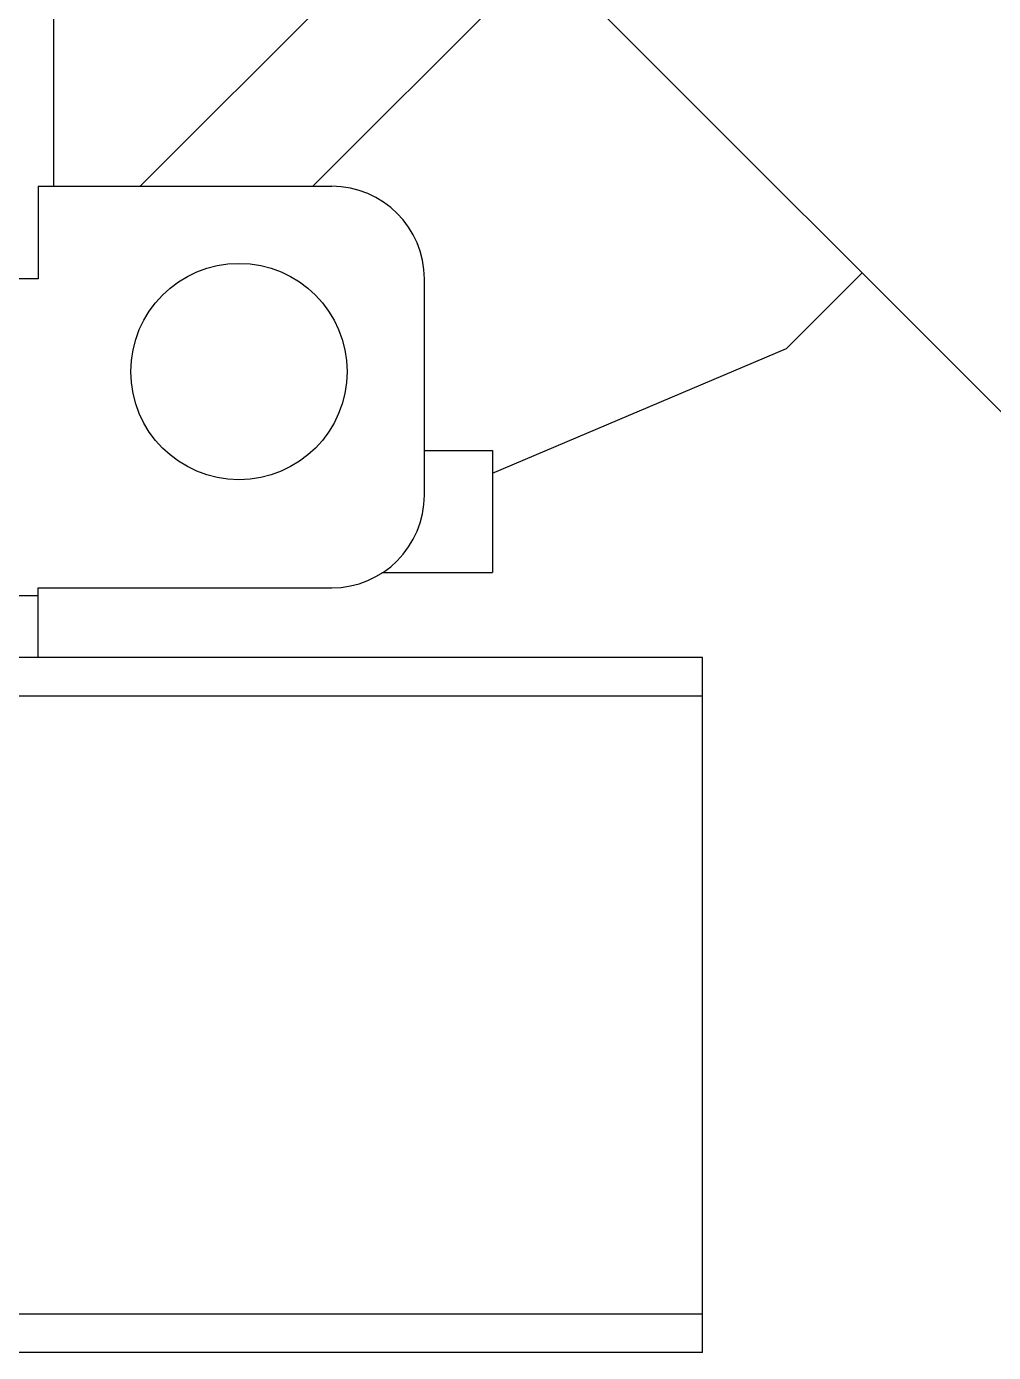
# Model space of a CAD drawing. Extents: x 552102 to 973302, y -80747 to 40012826.
# Drawn here: x 602912 to 603345, y 210926 to 211519 of the extents above; entities that cross this region are included whole.
import ezdxf

# ---------------------------------------------------------------- set-up
doc = ezdxf.new("R2010")
doc.units = 0
doc.header["$LTSCALE"] = 1000
doc.header["$MEASUREMENT"] = 0
doc.layers.add('02___PRT_ALL_AXES', color=7, linetype='Continuous')

msp = doc.modelspace()

# ---------------------------------------------------------------- linework, layer by layer
at = {"color": 5, "linetype": 'Continuous'}
for p, q in [((602963.33, 211447.87), (603114.99, 211599.53)), ((602924.52, 211575.24), (602924.52, 211447.87)), ((603040.55, 211447.87), (603153.6, 211560.92)), ((602917.61, 211447.87), (603048.94, 211447.87)), ((602917.61, 211447.87), (602917.61, 211406.4)), ((602917.61, 211406.4), (602772.46, 211406.4)), ((603090.41, 211309.63), (603090.41, 211406.4)), ((603252.39, 211375.26), (603286.2, 211409.06)), ((603120.92, 211319.45), (603252.39, 211375.26)), ((603090.41, 211329.67), (603120.92, 211329.67)), ((603120.92, 211329.67), (603120.92, 211275.07)), ((603071.43, 211275.07), (603120.92, 211275.07)), ((602772.46, 211264.71), (602917.61, 211264.71)), ((602917.61, 211268.16), (603048.94, 211268.16)), ((602917.61, 211237.06), (602917.61, 211268.16)), ((602917.61, 211237.06), (602537.45, 211237.06))]:
    msp.add_line(p, q, dxfattribs=at)
at = {"color": 2, "linetype": 'Continuous'}
for p, q in [((603159.12, 211536.14), (603379.06, 211316.2)), ((603214.82, 211237.06), (602917.61, 211237.06)), ((603214.82, 210926.02), (603214.82, 211237.06)), ((599067.62, 211219.78), (603214.82, 211219.78)), ((599067.62, 210943.3), (603214.82, 210943.3))]:
    msp.add_line(p, q, dxfattribs=at)
at = {"color": 5, "linetype": 'Continuous'}
for centre, start, end in [((603048.94, 211406.4), 0, 90), ((603048.94, 211309.63), 270, 0)]:
    msp.add_arc(centre, 41.47, start, end, dxfattribs=at)
at = {"layer": '02___PRT_ALL_AXES', "color": 2, "linetype": 'Continuous'}
msp.add_line((603214.82, 210926.02), (602800.1, 210926.02), dxfattribs=at)
at = {"layer": '02___PRT_ALL_AXES', "color": 5, "linetype": 'Continuous'}
msp.add_circle((603007.46, 211364.93), 48.38, dxfattribs=at)

doc.saveas('drawing.dxf')
